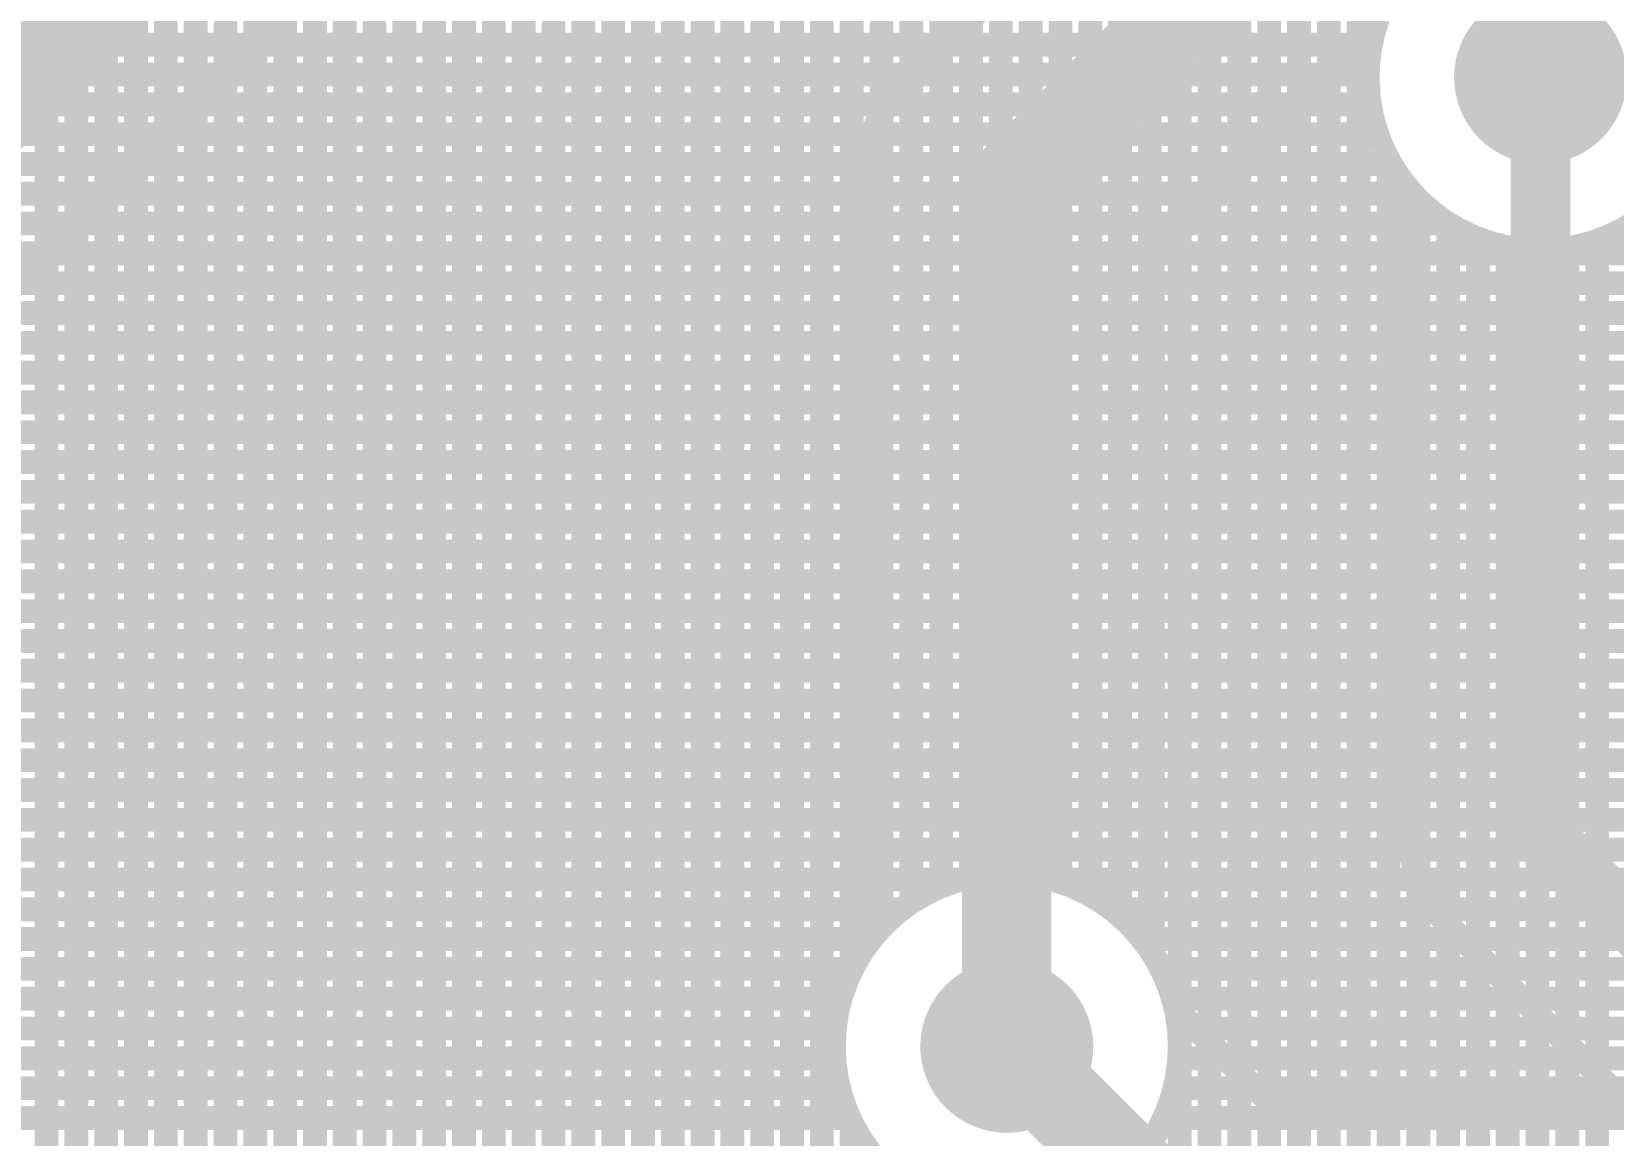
# Model space of a CAD drawing. Header units: millimetres. Extents: x 1.42 to 3.4, y 1.21 to 3.22.
# Drawn here: x 2.0125 to 2.2777, y 1.5721 to 1.7572 of the extents above; entities that cross this region are included whole.
import ezdxf

# ---------------------------------------------------------------- set-up
doc = ezdxf.new("R2010")
doc.units = ezdxf.units.MM
doc.header["$MEASUREMENT"] = 0
for name, color, linetype in [('BottomLayer', 5, 'Continuous'), ('BottomSolder', 6, 'Continuous'), ('MultiLayer', 9, 'Continuous'), ('TopLayer', 1, 'Continuous'), ('TopOverlay', 2, 'Continuous'), ('TopPaste', 8, 'Continuous'), ('TopSolder', 216, 'Continuous'), ('ViaHoleLayer', 16, 'Continuous')]:
    doc.layers.add(name, color=color, linetype=linetype)

# ---------------------------------------------------------------- blocks, each defined once
blk = doc.blocks.new('KEY_SMT_7')
at = {"layer": 'TopLayer'}
blk.add_solid([(-0.06102, -0.08464), (-0.06102, -0.06102), (-0.13976, -0.08464), (-0.13976, -0.06102)], dxfattribs=at)
at = {"layer": 'TopPaste'}
blk.add_solid([(-0.06102, -0.08464), (-0.06102, -0.06102), (-0.13976, -0.08464), (-0.13976, -0.06102)], dxfattribs=at)
at = {"layer": 'TopSolder'}
blk.add_solid([(-0.05852, -0.08715), (-0.05852, -0.05852), (-0.14226, -0.08715), (-0.14226, -0.05852)], dxfattribs=at)

msp = doc.modelspace()

# ---------------------------------------------------------------- linework, layer by layer
at = {"layer": 'BottomLayer'}
for points, const_width in [([(2.16, 1.61119), (2.16, 2.20435)], 0.004), ([(2.165, 1.61383), (2.165, 2.19935)], 0.004), ([(2.015, 1.24039), (2.015, 2.16253)], 0.004), ([(2.02, 1.24039), (2.02, 2.15753)], 0.004), ([(2.025, 1.24039), (2.025, 2.15253)], 0.004), ([(2.03, 1.24039), (2.03, 2.14753)], 0.004), ([(2.035, 1.24039), (2.035, 2.14253)], 0.004), ([(2.04, 1.24039), (2.04, 2.13753)], 0.004), ([(2.045, 1.24039), (2.045, 2.13253)], 0.004), ([(2.05, 1.24039), (2.05, 2.12753)], 0.004), ([(2.055, 1.24039), (2.055, 2.12253)], 0.004), ([(2.06, 1.24039), (2.06, 2.11753)], 0.004), ([(2.065, 1.24039), (2.065, 2.11253)], 0.004), ([(2.07, 1.24039), (2.07, 2.10753)], 0.004), ([(2.075, 1.24039), (2.075, 2.10253)], 0.004), ([(2.08, 1.24039), (2.08, 2.09753)], 0.004), ([(2.085, 1.24039), (2.085, 2.09253)], 0.004), ([(2.09, 1.24039), (2.09, 2.08753)], 0.004), ([(2.095, 1.24039), (2.095, 2.08253)], 0.004), ([(2.1, 1.24039), (2.1, 2.0713)], 0.004), ([(2.155, 1.607), (2.155, 2.0713)], 0.004), ([(2.105, 1.24039), (2.105, 2.06221)], 0.004), ([(2.15, 1.59985), (2.15, 2.06221)], 0.004), ([(2.11, 1.24039), (2.11, 2.05738)], 0.004), ([(2.145, 1.24039), (2.145, 2.05738)], 0.004), ([(2.115, 1.24039), (2.115, 2.05434)], 0.004), ([(2.14, 1.24039), (2.14, 2.05434)], 0.004), ([(2.12, 1.24039), (2.12, 2.05249)], 0.004), ([(2.125, 1.24039), (2.125, 2.05161)], 0.004), ([(2.13, 1.24039), (2.13, 2.05161)], 0.004), ([(2.135, 1.24039), (2.135, 2.05249)], 0.004), ([(2.17, 1.61537), (2.17, 1.98385)], 0.004), ([(2.175, 1.61598), (2.175, 1.97839)], 0.004), ([(2.18, 1.61572), (2.18, 1.97339)], 0.004), ([(2.185, 1.61457), (2.185, 1.96839)], 0.004), ([(2.19, 1.6124), (2.19, 1.96339)], 0.004), ([(2.195, 1.60891), (2.195, 1.95839)], 0.004), ([(2.2, 1.60328), (2.2, 1.95339)], 0.004), ([(2.205, 1.59265), (2.205, 1.94839)], 0.004), ([(2.21, 1.58765), (2.21, 1.94339)], 0.004), ([(2.215, 1.58265), (2.215, 1.93839)], 0.004), ([(2.22, 1.57765), (2.22, 1.93339)], 0.004), ([(2.225, 1.577), (2.225, 1.92839)], 0.004), ([(2.23, 1.577), (2.23, 1.92339)], 0.004), ([(2.235, 1.577), (2.235, 1.91839)], 0.004), ([(1.42, 1.755), (2.23703, 1.755)], 0.004), ([(2.2655, 1.623), (2.2655, 1.7495)], 0.01), ([(1.42, 1.75), (2.2365, 1.75)], 0.004), ([(1.42, 1.745), (2.23685, 1.745)], 0.004), ([(1.42, 1.74), (2.2381, 1.74)], 0.004), ([(2.24, 1.577), (2.24, 1.73569)], 0.004), ([(1.42, 1.735), (2.24039, 1.735)], 0.004), ([(1.42, 1.73), (2.2435, 1.73)], 0.004), ([(2.2435, 1.623), (2.2435, 1.73061)], 0.004), ([(1.42, 1.725), (2.2435, 1.725)], 0.004), ([(1.42, 1.72), (2.2435, 1.72)], 0.004), ([(1.42, 1.715), (2.2435, 1.715)], 0.004), ([(1.42, 1.71), (2.2435, 1.71)], 0.004), ([(1.42, 1.705), (2.2435, 1.705)], 0.004), ([(1.42, 1.7), (2.2435, 1.7)], 0.004), ([(1.42, 1.695), (2.2435, 1.695)], 0.004), ([(1.42, 1.69), (2.2435, 1.69)], 0.004), ([(1.42, 1.685), (2.2435, 1.685)], 0.004), ([(1.42, 1.68), (2.2435, 1.68)], 0.004), ([(1.42, 1.675), (2.2435, 1.675)], 0.004), ([(1.42, 1.67), (2.2435, 1.67)], 0.004), ([(1.42, 1.665), (2.2435, 1.665)], 0.004), ([(1.42, 1.66), (2.2435, 1.66)], 0.004), ([(1.42, 1.655), (2.2435, 1.655)], 0.004), ([(1.42, 1.65), (2.2435, 1.65)], 0.004), ([(1.42, 1.645), (2.2435, 1.645)], 0.004), ([(1.42, 1.64), (2.2435, 1.64)], 0.004), ([(1.42, 1.635), (2.2435, 1.635)], 0.004), ([(1.42, 1.63), (2.2435, 1.63)], 0.004), ([(1.42, 1.625), (2.2435, 1.625)], 0.004), ([(2.2655, 1.623), (2.3155, 1.573)], 0.01), ([(1.42, 1.62), (2.24371, 1.62)], 0.004), ([(1.42, 1.615), (2.16845, 1.615)], 0.004), ([(2.18355, 1.615), (2.24501, 1.615)], 0.004), ([(2.245, 1.577), (2.245, 1.61502)], 0.004), ([(1.42, 1.61), (2.15834, 1.61)], 0.004), ([(2.19366, 1.61), (2.24775, 1.61)], 0.004), ([(2.24998, 1.6074), (2.28039, 1.577)], 0.004), ([(2.25, 1.577), (2.25, 1.60739)], 0.004), ([(1.42, 1.605), (2.15326, 1.605)], 0.004), ([(2.19874, 1.605), (2.25239, 1.605)], 0.004), ([(1.42, 1.6), (2.15008, 1.6)], 0.004), ([(2.20192, 1.6), (2.25739, 1.6)], 0.004), ([(2.255, 1.577), (2.255, 1.60239)], 0.004), ([(2.26, 1.577), (2.26, 1.59739)], 0.004), ([(1.42, 1.595), (2.14813, 1.595)], 0.004), ([(2.20387, 1.595), (2.26239, 1.595)], 0.004), ([(2.176, 1.587), (2.2105, 1.5525)], 0.015), ([(2.2043, 1.59335), (2.22065, 1.577)], 0.004), ([(2.265, 1.577), (2.265, 1.59239)], 0.004), ([(1.42, 1.59), (2.14716, 1.59)], 0.004), ([(2.20765, 1.59), (2.26739, 1.59)], 0.004), ([(2.27, 1.577), (2.27, 1.58739)], 0.004), ([(1.42, 1.585), (2.14707, 1.585)], 0.004), ([(2.21265, 1.585), (2.27239, 1.585)], 0.004), ([(2.275, 1.577), (2.275, 1.58239)], 0.004), ([(1.42, 1.58), (2.14786, 1.58)], 0.004), ([(2.21765, 1.58), (2.27739, 1.58)], 0.004), ([(2.22065, 1.577), (2.28039, 1.577)], 0.004), ([(1.42, 1.575), (2.1496, 1.575)], 0.004), ([(2.15, 1.24039), (2.15, 1.57415)], 0.004)]:
    msp.add_lwpolyline(points, dxfattribs=dict(at, const_width=const_width))
at = {"layer": 'BottomLayer', "const_width": 0.004}
for points in [[(2.2435, 1.73061, -1.436901), (2.2945, 1.7495)], [(2.24994, 1.60744, -0.198912), (2.2435, 1.623)], [(2.24998, 1.6074, -0.199566), (2.2435, 1.623)], [(2.16965, 1.5587, -1.816988), (2.2043, 1.59335)]]:
    msp.add_lwpolyline(points, format="xyb", dxfattribs=at)
at = {"layer": 'BottomLayer'}
for points, const_width in [([(2.2595, 1.7495, 1), (2.2715, 1.7495, 1)], 0.012), ([(2.23603, 1.755, 1), (2.23803, 1.755, 1)], 0.002), ([(2.263, 1.7495, 1), (2.268, 1.7495, 1)], 0.005), ([(2.2355, 1.75, 1), (2.2375, 1.75, 1)], 0.002), ([(2.23585, 1.745, 1), (2.23785, 1.745, 1)], 0.002), ([(2.2371, 1.74, 1), (2.2391, 1.74, 1)], 0.002), ([(2.239, 1.73569, 1), (2.241, 1.73569, 1)], 0.002), ([(2.23939, 1.735, 1), (2.24139, 1.735, 1)], 0.002), ([(2.2425, 1.73061, 1), (2.2445, 1.73061, 1)], 0.002), ([(2.2425, 1.73061, 1), (2.2445, 1.73061, 1)], 0.002), ([(2.2425, 1.73, 1), (2.2445, 1.73, 1)], 0.002), ([(2.2425, 1.725, 1), (2.2445, 1.725, 1)], 0.002), ([(2.2425, 1.72, 1), (2.2445, 1.72, 1)], 0.002), ([(2.2425, 1.715, 1), (2.2445, 1.715, 1)], 0.002), ([(2.2425, 1.71, 1), (2.2445, 1.71, 1)], 0.002), ([(2.2425, 1.705, 1), (2.2445, 1.705, 1)], 0.002), ([(2.2425, 1.7, 1), (2.2445, 1.7, 1)], 0.002), ([(2.2425, 1.695, 1), (2.2445, 1.695, 1)], 0.002), ([(2.2425, 1.69, 1), (2.2445, 1.69, 1)], 0.002), ([(2.2425, 1.685, 1), (2.2445, 1.685, 1)], 0.002), ([(2.2425, 1.68, 1), (2.2445, 1.68, 1)], 0.002), ([(2.2425, 1.675, 1), (2.2445, 1.675, 1)], 0.002), ([(2.2425, 1.67, 1), (2.2445, 1.67, 1)], 0.002), ([(2.2425, 1.665, 1), (2.2445, 1.665, 1)], 0.002), ([(2.2425, 1.66, 1), (2.2445, 1.66, 1)], 0.002), ([(2.2425, 1.655, 1), (2.2445, 1.655, 1)], 0.002), ([(2.2425, 1.65, 1), (2.2445, 1.65, 1)], 0.002), ([(2.2425, 1.645, 1), (2.2445, 1.645, 1)], 0.002), ([(2.2425, 1.64, 1), (2.2445, 1.64, 1)], 0.002), ([(2.2425, 1.635, 1), (2.2445, 1.635, 1)], 0.002), ([(2.2425, 1.63, 1), (2.2445, 1.63, 1)], 0.002), ([(2.2425, 1.625, 1), (2.2445, 1.625, 1)], 0.002), ([(2.263, 1.623, 1), (2.268, 1.623, 1)], 0.005), ([(2.263, 1.623, 1), (2.268, 1.623, 1)], 0.005), ([(2.2425, 1.623, 1), (2.2445, 1.623, 1)], 0.002), ([(2.2425, 1.623, 1), (2.2445, 1.623, 1)], 0.002), ([(2.2425, 1.623, 1), (2.2445, 1.623, 1)], 0.002), ([(2.24271, 1.62, 1), (2.24471, 1.62, 1)], 0.002), ([(2.174, 1.61598, 1), (2.176, 1.61598, 1)], 0.002), ([(2.164, 1.61383, 1), (2.166, 1.61383, 1)], 0.002), ([(2.16745, 1.615, 1), (2.16945, 1.615, 1)], 0.002), ([(2.169, 1.61537, 1), (2.171, 1.61537, 1)], 0.002), ([(2.179, 1.61572, 1), (2.181, 1.61572, 1)], 0.002), ([(2.18255, 1.615, 1), (2.18455, 1.615, 1)], 0.002), ([(2.184, 1.61457, 1), (2.186, 1.61457, 1)], 0.002), ([(2.244, 1.61502, 1), (2.246, 1.61502, 1)], 0.002), ([(2.24401, 1.615, 1), (2.24601, 1.615, 1)], 0.002), ([(2.159, 1.61119, 1), (2.161, 1.61119, 1)], 0.002), ([(2.189, 1.6124, 1), (2.191, 1.6124, 1)], 0.002), ([(2.15734, 1.61, 1), (2.15934, 1.61, 1)], 0.002), ([(2.19266, 1.61, 1), (2.19466, 1.61, 1)], 0.002), ([(2.194, 1.60891, 1), (2.196, 1.60891, 1)], 0.002), ([(2.24675, 1.61, 1), (2.24875, 1.61, 1)], 0.002), ([(2.154, 1.607, 1), (2.156, 1.607, 1)], 0.002), ([(2.24894, 1.60744, 1), (2.25094, 1.60744, 1)], 0.002), ([(2.24898, 1.6074, 1), (2.25098, 1.6074, 1)], 0.002), ([(2.24898, 1.6074, 1), (2.25098, 1.6074, 1)], 0.002), ([(2.249, 1.60739, 1), (2.251, 1.60739, 1)], 0.002), ([(2.15226, 1.605, 1), (2.15426, 1.605, 1)], 0.002), ([(2.19774, 1.605, 1), (2.19974, 1.605, 1)], 0.002), ([(2.199, 1.60328, 1), (2.201, 1.60328, 1)], 0.002), ([(2.25139, 1.605, 1), (2.25339, 1.605, 1)], 0.002), ([(2.14908, 1.6, 1), (2.15108, 1.6, 1)], 0.002), ([(2.20092, 1.6, 1), (2.20292, 1.6, 1)], 0.002), ([(2.254, 1.60239, 1), (2.256, 1.60239, 1)], 0.002), ([(2.25639, 1.6, 1), (2.25839, 1.6, 1)], 0.002), ([(2.149, 1.59985, 1), (2.151, 1.59985, 1)], 0.002), ([(2.259, 1.59739, 1), (2.261, 1.59739, 1)], 0.002), ([(2.14713, 1.595, 1), (2.14913, 1.595, 1)], 0.002), ([(2.17, 1.587, 1), (2.182, 1.587, 1)], 0.012), ([(2.20287, 1.595, 1), (2.20487, 1.595, 1)], 0.002), ([(2.26139, 1.595, 1), (2.26339, 1.595, 1)], 0.002), ([(2.17225, 1.587, 1), (2.17975, 1.587, 1)], 0.0075), ([(2.2033, 1.59335, 1), (2.2053, 1.59335, 1)], 0.002), ([(2.2033, 1.59335, 1), (2.2053, 1.59335, 1)], 0.002), ([(2.204, 1.59265, 1), (2.206, 1.59265, 1)], 0.002), ([(2.264, 1.59239, 1), (2.266, 1.59239, 1)], 0.002), ([(2.14616, 1.59, 1), (2.14816, 1.59, 1)], 0.002), ([(2.20665, 1.59, 1), (2.20865, 1.59, 1)], 0.002), ([(2.26639, 1.59, 1), (2.26839, 1.59, 1)], 0.002), ([(2.209, 1.58765, 1), (2.211, 1.58765, 1)], 0.002), ([(2.269, 1.58739, 1), (2.271, 1.58739, 1)], 0.002), ([(2.14607, 1.585, 1), (2.14807, 1.585, 1)], 0.002), ([(2.21165, 1.585, 1), (2.21365, 1.585, 1)], 0.002), ([(2.27139, 1.585, 1), (2.27339, 1.585, 1)], 0.002), ([(2.214, 1.58265, 1), (2.216, 1.58265, 1)], 0.002), ([(2.274, 1.58239, 1), (2.276, 1.58239, 1)], 0.002), ([(2.14686, 1.58, 1), (2.14886, 1.58, 1)], 0.002), ([(2.21665, 1.58, 1), (2.21865, 1.58, 1)], 0.002), ([(2.27639, 1.58, 1), (2.27839, 1.58, 1)], 0.002), ([(2.219, 1.57765, 1), (2.221, 1.57765, 1)], 0.002), ([(2.21965, 1.577, 1), (2.22165, 1.577, 1)], 0.002), ([(2.21965, 1.577, 1), (2.22165, 1.577, 1)], 0.002), ([(2.224, 1.577, 1), (2.226, 1.577, 1)], 0.002), ([(2.229, 1.577, 1), (2.231, 1.577, 1)], 0.002), ([(2.234, 1.577, 1), (2.236, 1.577, 1)], 0.002), ([(2.239, 1.577, 1), (2.241, 1.577, 1)], 0.002), ([(2.244, 1.577, 1), (2.246, 1.577, 1)], 0.002), ([(2.249, 1.577, 1), (2.251, 1.577, 1)], 0.002), ([(2.254, 1.577, 1), (2.256, 1.577, 1)], 0.002), ([(2.259, 1.577, 1), (2.261, 1.577, 1)], 0.002), ([(2.264, 1.577, 1), (2.266, 1.577, 1)], 0.002), ([(2.269, 1.577, 1), (2.271, 1.577, 1)], 0.002), ([(2.274, 1.577, 1), (2.276, 1.577, 1)], 0.002), ([(2.1486, 1.575, 1), (2.1506, 1.575, 1)], 0.002), ([(2.149, 1.57415, 1), (2.151, 1.57415, 1)], 0.002)]:
    msp.add_lwpolyline(points, format="xyb", close=True, dxfattribs=dict(at, const_width=const_width))
at = {"layer": 'BottomSolder', "const_width": 0.0145}
for points in [[(2.25825, 1.7495, 1), (2.27275, 1.7495, 1)], [(2.16875, 1.587, 1), (2.18325, 1.587, 1)]]:
    msp.add_lwpolyline(points, format="xyb", close=True, dxfattribs=at)
at = {"layer": 'MultiLayer', "const_width": 0.012}
for points in [[(2.2595, 1.7495, 1), (2.2715, 1.7495, 1)], [(2.17, 1.587, 1), (2.182, 1.587, 1)]]:
    msp.add_lwpolyline(points, format="xyb", close=True, dxfattribs=at)
at = {"layer": 'TopLayer'}
for points, const_width in [([(2.08, 1.24039), (2.08, 1.99226)], 0.004), ([(2.075, 1.24039), (2.075, 1.98726)], 0.004), ([(2.07, 1.24039), (2.07, 1.98226)], 0.004), ([(2.065, 1.24039), (2.065, 1.97726)], 0.004), ([(2.176, 1.73069), (2.33516, 1.88984)], 0.015), ([(2.1587, 1.74803), (2.29344, 1.88277)], 0.004), ([(2.165, 1.75433), (2.165, 1.87014)], 0.004), ([(2.085, 1.24039), (2.085, 1.86726)], 0.004), ([(2.16, 1.74933), (2.16, 1.86514)], 0.004), ([(2.09, 1.24039), (2.09, 1.86226)], 0.004), ([(2.155, 1.7433), (2.155, 1.86014)], 0.004), ([(2.095, 1.24039), (2.095, 1.85726)], 0.004), ([(2.15, 1.59985), (2.15, 1.85514)], 0.004), ([(2.1, 1.24039), (2.1, 1.85226)], 0.004), ([(2.145, 1.24039), (2.145, 1.85014)], 0.004), ([(2.105, 1.24039), (2.105, 1.84726)], 0.004), ([(2.14, 1.24039), (2.14, 1.84514)], 0.004), ([(2.11, 1.24039), (2.11, 1.84226)], 0.004), ([(2.135, 1.24039), (2.135, 1.84014)], 0.004), ([(2.115, 1.24039), (2.115, 1.83726)], 0.004), ([(2.13, 1.24039), (2.13, 1.83514)], 0.004), ([(2.12, 1.24039), (2.12, 1.83226)], 0.004), ([(2.125, 1.24039), (2.125, 1.83014)], 0.004), ([(2.2655, 1.7495), (2.2655, 1.76871)], 0.01), ([(1.99272, 1.69898), (2.06074, 1.767)], 0.004), ([(2.06, 1.24039), (2.06, 1.76625)], 0.004), ([(2.055, 1.24039), (2.055, 1.76125)], 0.004), ([(2.2005, 1.72054), (2.23769, 1.75773)], 0.004), ([(2.04875, 1.755), (2.16567, 1.755)], 0.004), ([(2.05, 1.24039), (2.05, 1.75625)], 0.004), ([(2.235, 1.46524), (2.235, 1.75504)], 0.004), ([(2.045, 1.24039), (2.045, 1.75125)], 0.004), ([(2.04375, 1.75), (2.16067, 1.75)], 0.004), ([(2.22996, 1.75), (2.2365, 1.75)], 0.004), ([(2.23, 1.46024), (2.23, 1.75004)], 0.004), ([(2.04, 1.24039), (2.04, 1.74625)], 0.004), ([(2.03875, 1.745), (2.15612, 1.745)], 0.004), ([(2.22496, 1.745), (2.23685, 1.745)], 0.004), ([(2.225, 1.45524), (2.225, 1.74504)], 0.004), ([(2.035, 1.24039), (2.035, 1.74125)], 0.004), ([(2.03375, 1.74), (2.15334, 1.74)], 0.004), ([(2.21996, 1.74), (2.2381, 1.74)], 0.004), ([(2.22, 1.45024), (2.22, 1.74004)], 0.004), ([(2.03, 1.24039), (2.03, 1.73625)], 0.004), ([(2.176, 1.587), (2.176, 1.73069)], 0.015), ([(2.24, 1.47024), (2.24, 1.73569)], 0.004), ([(2.02875, 1.735), (2.15188, 1.735)], 0.004), ([(2.21496, 1.735), (2.24039, 1.735)], 0.004), ([(2.215, 1.44524), (2.215, 1.73504)], 0.004), ([(2.02375, 1.73), (2.1515, 1.73)], 0.004), ([(2.025, 1.24039), (2.025, 1.73125)], 0.004), ([(2.1515, 1.60252), (2.1515, 1.73069)], 0.004), ([(2.20996, 1.73), (2.24403, 1.73)], 0.004), ([(2.21, 1.44024), (2.21, 1.73004)], 0.004), ([(2.245, 1.47524), (2.245, 1.72899)], 0.004), ([(2.01875, 1.725), (2.1515, 1.725)], 0.004), ([(2.02, 1.24039), (2.02, 1.72625)], 0.004), ([(2.20496, 1.725), (2.24998, 1.725)], 0.004), ([(2.205, 1.587), (2.205, 1.72504)], 0.004), ([(2.25, 1.48024), (2.25, 1.72499)], 0.004), ([(2.255, 1.48524), (2.255, 1.72247)], 0.004), ([(2.275, 1.50524), (2.275, 1.7221)], 0.004), ([(2.01375, 1.72), (2.1515, 1.72)], 0.004), ([(2.015, 1.24039), (2.015, 1.72125)], 0.004), ([(2.2005, 1.60252), (2.2005, 1.72054)], 0.004), ([(2.2005, 1.72), (2.41467, 1.72)], 0.004), ([(2.26, 1.49024), (2.26, 1.72103)], 0.004), ([(2.265, 1.49524), (2.265, 1.7205)], 0.004), ([(2.27, 1.50024), (2.27, 1.72085)], 0.004), ([(2.00875, 1.715), (2.1515, 1.715)], 0.004), ([(2.2005, 1.715), (2.40967, 1.715)], 0.004), ([(2.00375, 1.71), (2.1515, 1.71)], 0.004), ([(2.2005, 1.71), (2.40467, 1.71)], 0.004), ([(1.99875, 1.705), (2.1515, 1.705)], 0.004), ([(2.2005, 1.705), (2.39646, 1.705)], 0.004), ([(1.99375, 1.7), (2.1515, 1.7)], 0.004), ([(2.2005, 1.7), (2.38839, 1.7)], 0.004), ([(1.98986, 1.695), (2.1515, 1.695)], 0.004), ([(2.2005, 1.695), (2.38387, 1.695)], 0.004), ([(1.98486, 1.69), (2.1515, 1.69)], 0.004), ([(2.2005, 1.69), (2.38102, 1.69)], 0.004), ([(1.97986, 1.685), (2.1515, 1.685)], 0.004), ([(2.2005, 1.685), (2.37931, 1.685)], 0.004), ([(1.97486, 1.68), (2.1515, 1.68)], 0.004), ([(2.2005, 1.68), (2.37856, 1.68)], 0.004), ([(1.96986, 1.675), (2.1515, 1.675)], 0.004), ([(2.2005, 1.675), (2.37868, 1.675)], 0.004), ([(1.96486, 1.67), (2.1515, 1.67)], 0.004), ([(2.2005, 1.67), (2.37968, 1.67)], 0.004), ([(1.95986, 1.665), (2.1515, 1.665)], 0.004), ([(2.2005, 1.665), (2.38167, 1.665)], 0.004), ([(1.95486, 1.66), (2.1515, 1.66)], 0.004), ([(2.2005, 1.66), (2.383, 1.66)], 0.004), ([(1.94986, 1.655), (2.1515, 1.655)], 0.004), ([(2.2005, 1.655), (2.383, 1.655)], 0.004), ([(1.94486, 1.65), (2.1515, 1.65)], 0.004), ([(2.2005, 1.65), (2.383, 1.65)], 0.004), ([(1.93986, 1.645), (2.1515, 1.645)], 0.004), ([(2.2005, 1.645), (2.383, 1.645)], 0.004), ([(1.93486, 1.64), (2.1515, 1.64)], 0.004), ([(2.2005, 1.64), (2.383, 1.64)], 0.004), ([(1.92986, 1.635), (2.1515, 1.635)], 0.004), ([(2.2005, 1.635), (2.383, 1.635)], 0.004), ([(1.92486, 1.63), (2.1515, 1.63)], 0.004), ([(2.2005, 1.63), (2.383, 1.63)], 0.004), ([(1.91986, 1.625), (2.1515, 1.625)], 0.004), ([(2.2005, 1.625), (2.383, 1.625)], 0.004), ([(1.91486, 1.62), (2.1515, 1.62)], 0.004), ([(2.2005, 1.62), (2.383, 1.62)], 0.004), ([(1.70274, 1.615), (2.1515, 1.615)], 0.004), ([(2.2005, 1.615), (2.383, 1.615)], 0.004), ([(1.69774, 1.61), (2.1515, 1.61)], 0.004), ([(2.2005, 1.61), (2.37976, 1.61)], 0.004), ([(1.69274, 1.605), (2.1515, 1.605)], 0.004), ([(2.2005, 1.605), (2.37476, 1.605)], 0.004), ([(1.68774, 1.6), (2.15008, 1.6)], 0.004), ([(2.20192, 1.6), (2.36976, 1.6)], 0.004), ([(1.81274, 1.595), (2.14813, 1.595)], 0.004), ([(2.20387, 1.595), (2.36476, 1.595)], 0.004), ([(1.81774, 1.59), (2.14716, 1.59)], 0.004), ([(2.20484, 1.59), (2.35976, 1.59)], 0.004), ([(2.205, 1.42915), (2.205, 1.587)], 0.004), ([(1.82274, 1.585), (2.14707, 1.585)], 0.004), ([(2.20493, 1.585), (2.35476, 1.585)], 0.004), ([(1.82774, 1.58), (2.14786, 1.58)], 0.004), ([(2.20414, 1.58), (2.34976, 1.58)], 0.004), ([(1.83274, 1.575), (2.1496, 1.575)], 0.004), ([(2.15, 1.24039), (2.15, 1.57415)], 0.004), ([(2.2024, 1.575), (2.34978, 1.575)], 0.004), ([(2.2, 1.42415), (2.2, 1.57072)], 0.004)]:
    msp.add_lwpolyline(points, dxfattribs=dict(at, const_width=const_width))
for points, const_width in [([(2.2595, 1.7495, 1), (2.2715, 1.7495, 1)], 0.012), ([(2.23669, 1.75773, 1), (2.23869, 1.75773, 1)], 0.002), ([(2.23669, 1.75773, 1), (2.23869, 1.75773, 1)], 0.002), ([(2.04775, 1.755, 1), (2.04975, 1.755, 1)], 0.002), ([(2.049, 1.75625, 1), (2.051, 1.75625, 1)], 0.002), ([(2.164, 1.75433, 1), (2.166, 1.75433, 1)], 0.002), ([(2.16467, 1.755, 1), (2.16667, 1.755, 1)], 0.002), ([(2.234, 1.75504, 1), (2.236, 1.75504, 1)], 0.002), ([(2.044, 1.75125, 1), (2.046, 1.75125, 1)], 0.002), ([(2.263, 1.7495, 1), (2.268, 1.7495, 1)], 0.005), ([(2.04275, 1.75, 1), (2.04475, 1.75, 1)], 0.002), ([(2.159, 1.74933, 1), (2.161, 1.74933, 1)], 0.002), ([(2.15967, 1.75, 1), (2.16167, 1.75, 1)], 0.002), ([(2.22896, 1.75, 1), (2.23096, 1.75, 1)], 0.002), ([(2.229, 1.75004, 1), (2.231, 1.75004, 1)], 0.002), ([(2.2355, 1.75, 1), (2.2375, 1.75, 1)], 0.002), ([(2.039, 1.74625, 1), (2.041, 1.74625, 1)], 0.002), ([(2.15768, 1.74801, 1), (2.15968, 1.74801, 1)], 0.002), ([(2.1577, 1.74803, 1), (2.1597, 1.74803, 1)], 0.002), ([(2.1577, 1.74803, 1), (2.1597, 1.74803, 1)], 0.002), ([(2.03775, 1.745, 1), (2.03975, 1.745, 1)], 0.002), ([(2.154, 1.7433, 1), (2.156, 1.7433, 1)], 0.002), ([(2.15512, 1.745, 1), (2.15712, 1.745, 1)], 0.002), ([(2.22396, 1.745, 1), (2.22596, 1.745, 1)], 0.002), ([(2.224, 1.74504, 1), (2.226, 1.74504, 1)], 0.002), ([(2.23585, 1.745, 1), (2.23785, 1.745, 1)], 0.002), ([(2.034, 1.74125, 1), (2.036, 1.74125, 1)], 0.002), ([(2.03275, 1.74, 1), (2.03475, 1.74, 1)], 0.002), ([(2.15234, 1.74, 1), (2.15434, 1.74, 1)], 0.002), ([(2.21896, 1.74, 1), (2.22096, 1.74, 1)], 0.002), ([(2.219, 1.74004, 1), (2.221, 1.74004, 1)], 0.002), ([(2.2371, 1.74, 1), (2.2391, 1.74, 1)], 0.002), ([(2.029, 1.73625, 1), (2.031, 1.73625, 1)], 0.002), ([(2.17225, 1.73069, 1), (2.17975, 1.73069, 1)], 0.0075), ([(2.17225, 1.73069, 1), (2.17975, 1.73069, 1)], 0.0075), ([(2.239, 1.73569, 1), (2.241, 1.73569, 1)], 0.002), ([(2.02775, 1.735, 1), (2.02975, 1.735, 1)], 0.002), ([(2.15088, 1.735, 1), (2.15288, 1.735, 1)], 0.002), ([(2.21396, 1.735, 1), (2.21596, 1.735, 1)], 0.002), ([(2.214, 1.73504, 1), (2.216, 1.73504, 1)], 0.002), ([(2.23939, 1.735, 1), (2.24139, 1.735, 1)], 0.002), ([(2.02275, 1.73, 1), (2.02475, 1.73, 1)], 0.002), ([(2.024, 1.73125, 1), (2.026, 1.73125, 1)], 0.002), ([(2.1505, 1.73069, 1), (2.1525, 1.73069, 1)], 0.002), ([(2.1505, 1.73069, 1), (2.1525, 1.73069, 1)], 0.002), ([(2.1505, 1.73069, 1), (2.1525, 1.73069, 1)], 0.002), ([(2.1505, 1.73, 1), (2.1525, 1.73, 1)], 0.002), ([(2.20896, 1.73, 1), (2.21096, 1.73, 1)], 0.002), ([(2.209, 1.73004, 1), (2.211, 1.73004, 1)], 0.002), ([(2.24303, 1.73, 1), (2.24503, 1.73, 1)], 0.002), ([(2.244, 1.72899, 1), (2.246, 1.72899, 1)], 0.002), ([(2.01775, 1.725, 1), (2.01975, 1.725, 1)], 0.002), ([(2.019, 1.72625, 1), (2.021, 1.72625, 1)], 0.002), ([(2.1505, 1.725, 1), (2.1525, 1.725, 1)], 0.002), ([(2.20396, 1.725, 1), (2.20596, 1.725, 1)], 0.002), ([(2.204, 1.72504, 1), (2.206, 1.72504, 1)], 0.002), ([(2.24898, 1.725, 1), (2.25098, 1.725, 1)], 0.002), ([(2.249, 1.72499, 1), (2.251, 1.72499, 1)], 0.002), ([(2.254, 1.72247, 1), (2.256, 1.72247, 1)], 0.002), ([(2.274, 1.7221, 1), (2.276, 1.7221, 1)], 0.002), ([(2.01275, 1.72, 1), (2.01475, 1.72, 1)], 0.002), ([(2.014, 1.72125, 1), (2.016, 1.72125, 1)], 0.002), ([(2.1505, 1.72, 1), (2.1525, 1.72, 1)], 0.002), ([(2.1995, 1.72054, 1), (2.2015, 1.72054, 1)], 0.002), ([(2.1995, 1.72054, 1), (2.2015, 1.72054, 1)], 0.002), ([(2.1995, 1.72, 1), (2.2015, 1.72, 1)], 0.002), ([(2.259, 1.72103, 1), (2.261, 1.72103, 1)], 0.002), ([(2.264, 1.7205, 1), (2.266, 1.7205, 1)], 0.002), ([(2.269, 1.72085, 1), (2.271, 1.72085, 1)], 0.002), ([(2.1505, 1.715, 1), (2.1525, 1.715, 1)], 0.002), ([(2.1995, 1.715, 1), (2.2015, 1.715, 1)], 0.002), ([(2.1505, 1.71, 1), (2.1525, 1.71, 1)], 0.002), ([(2.1995, 1.71, 1), (2.2015, 1.71, 1)], 0.002), ([(2.1505, 1.705, 1), (2.1525, 1.705, 1)], 0.002), ([(2.1995, 1.705, 1), (2.2015, 1.705, 1)], 0.002), ([(2.1505, 1.7, 1), (2.1525, 1.7, 1)], 0.002), ([(2.1995, 1.7, 1), (2.2015, 1.7, 1)], 0.002), ([(2.1505, 1.695, 1), (2.1525, 1.695, 1)], 0.002), ([(2.1995, 1.695, 1), (2.2015, 1.695, 1)], 0.002), ([(2.1505, 1.69, 1), (2.1525, 1.69, 1)], 0.002), ([(2.1995, 1.69, 1), (2.2015, 1.69, 1)], 0.002), ([(2.1505, 1.685, 1), (2.1525, 1.685, 1)], 0.002), ([(2.1995, 1.685, 1), (2.2015, 1.685, 1)], 0.002), ([(2.1505, 1.68, 1), (2.1525, 1.68, 1)], 0.002), ([(2.1995, 1.68, 1), (2.2015, 1.68, 1)], 0.002), ([(2.1505, 1.675, 1), (2.1525, 1.675, 1)], 0.002), ([(2.1995, 1.675, 1), (2.2015, 1.675, 1)], 0.002), ([(2.1505, 1.67, 1), (2.1525, 1.67, 1)], 0.002), ([(2.1995, 1.67, 1), (2.2015, 1.67, 1)], 0.002), ([(2.1505, 1.665, 1), (2.1525, 1.665, 1)], 0.002), ([(2.1995, 1.665, 1), (2.2015, 1.665, 1)], 0.002), ([(2.1505, 1.66, 1), (2.1525, 1.66, 1)], 0.002), ([(2.1995, 1.66, 1), (2.2015, 1.66, 1)], 0.002), ([(2.1505, 1.655, 1), (2.1525, 1.655, 1)], 0.002), ([(2.1995, 1.655, 1), (2.2015, 1.655, 1)], 0.002), ([(2.1505, 1.65, 1), (2.1525, 1.65, 1)], 0.002), ([(2.1995, 1.65, 1), (2.2015, 1.65, 1)], 0.002), ([(2.1505, 1.645, 1), (2.1525, 1.645, 1)], 0.002), ([(2.1995, 1.645, 1), (2.2015, 1.645, 1)], 0.002), ([(2.1505, 1.64, 1), (2.1525, 1.64, 1)], 0.002), ([(2.1995, 1.64, 1), (2.2015, 1.64, 1)], 0.002), ([(2.1505, 1.635, 1), (2.1525, 1.635, 1)], 0.002), ([(2.1995, 1.635, 1), (2.2015, 1.635, 1)], 0.002), ([(2.1505, 1.63, 1), (2.1525, 1.63, 1)], 0.002), ([(2.1995, 1.63, 1), (2.2015, 1.63, 1)], 0.002), ([(2.1505, 1.625, 1), (2.1525, 1.625, 1)], 0.002), ([(2.1995, 1.625, 1), (2.2015, 1.625, 1)], 0.002), ([(2.1505, 1.62, 1), (2.1525, 1.62, 1)], 0.002), ([(2.1995, 1.62, 1), (2.2015, 1.62, 1)], 0.002), ([(2.1505, 1.615, 1), (2.1525, 1.615, 1)], 0.002), ([(2.1995, 1.615, 1), (2.2015, 1.615, 1)], 0.002), ([(2.1505, 1.61, 1), (2.1525, 1.61, 1)], 0.002), ([(2.1995, 1.61, 1), (2.2015, 1.61, 1)], 0.002), ([(2.1505, 1.605, 1), (2.1525, 1.605, 1)], 0.002), ([(2.1995, 1.605, 1), (2.2015, 1.605, 1)], 0.002), ([(2.14908, 1.6, 1), (2.15108, 1.6, 1)], 0.002), ([(2.1505, 1.60252, 1), (2.1525, 1.60252, 1)], 0.002), ([(2.1505, 1.60252, 1), (2.1525, 1.60252, 1)], 0.002), ([(2.1995, 1.60252, 1), (2.2015, 1.60252, 1)], 0.002), ([(2.1995, 1.60252, 1), (2.2015, 1.60252, 1)], 0.002), ([(2.20092, 1.6, 1), (2.20292, 1.6, 1)], 0.002), ([(2.149, 1.59985, 1), (2.151, 1.59985, 1)], 0.002), ([(2.14713, 1.595, 1), (2.14913, 1.595, 1)], 0.002), ([(2.17, 1.587, 1), (2.182, 1.587, 1)], 0.012), ([(2.20287, 1.595, 1), (2.20487, 1.595, 1)], 0.002), ([(2.17225, 1.587, 1), (2.17975, 1.587, 1)], 0.0075), ([(2.14616, 1.59, 1), (2.14816, 1.59, 1)], 0.002), ([(2.20384, 1.59, 1), (2.20584, 1.59, 1)], 0.002), ([(2.204, 1.587, 1), (2.206, 1.587, 1)], 0.002), ([(2.204, 1.587, 1), (2.206, 1.587, 1)], 0.002), ([(2.204, 1.587, 1), (2.206, 1.587, 1)], 0.002), ([(2.204, 1.587, 1), (2.206, 1.587, 1)], 0.002), ([(2.14607, 1.585, 1), (2.14807, 1.585, 1)], 0.002), ([(2.20393, 1.585, 1), (2.20593, 1.585, 1)], 0.002), ([(2.14686, 1.58, 1), (2.14886, 1.58, 1)], 0.002), ([(2.20314, 1.58, 1), (2.20514, 1.58, 1)], 0.002), ([(2.1486, 1.575, 1), (2.1506, 1.575, 1)], 0.002), ([(2.149, 1.57415, 1), (2.151, 1.57415, 1)], 0.002), ([(2.2014, 1.575, 1), (2.2034, 1.575, 1)], 0.002), ([(2.199, 1.57072, 1), (2.201, 1.57072, 1)], 0.002)]:
    msp.add_lwpolyline(points, format="xyb", close=True, dxfattribs=dict(at, const_width=const_width))
at = {"layer": 'TopLayer', "const_width": 0.004}
for points in [[(2.2945, 1.7495, -1.1553), (2.23769, 1.75773)], [(2.1515, 1.73069, -0.199267), (2.1587, 1.74803)], [(2.1515, 1.73069, -0.198912), (2.15868, 1.74801)], [(2.205, 1.587, -1.331228), (2.1515, 1.60252)], [(2.2005, 1.60252, -0.142083), (2.205, 1.587)]]:
    msp.add_lwpolyline(points, format="xyb", dxfattribs=at)
at = {"layer": 'TopSolder', "const_width": 0.0145}
for points in [[(2.25825, 1.7495, 1), (2.27275, 1.7495, 1)], [(2.16875, 1.587, 1), (2.18325, 1.587, 1)]]:
    msp.add_lwpolyline(points, format="xyb", close=True, dxfattribs=at)
at = {"layer": 'ViaHoleLayer', "const_width": 0.006}
for points in [[(2.2625, 1.7495, 1), (2.2685, 1.7495, 1)], [(2.173, 1.587, 1), (2.179, 1.587, 1)]]:
    msp.add_lwpolyline(points, format="xyb", close=True, dxfattribs=at)

# ---------------------------------------------------------------- block references
at = {"rotation": 45}
msp.add_blockref('KEY_SMT_7', (2.02, 1.87), dxfattribs=at)

# ---------------------------------------------------------------- texts
at = {"layer": 'TopOverlay'}
msp.add_text('RESET', height=0.02, rotation=47.2906, dxfattribs=at).set_placement((2.272, 1.504))

doc.saveas('drawing.dxf')
